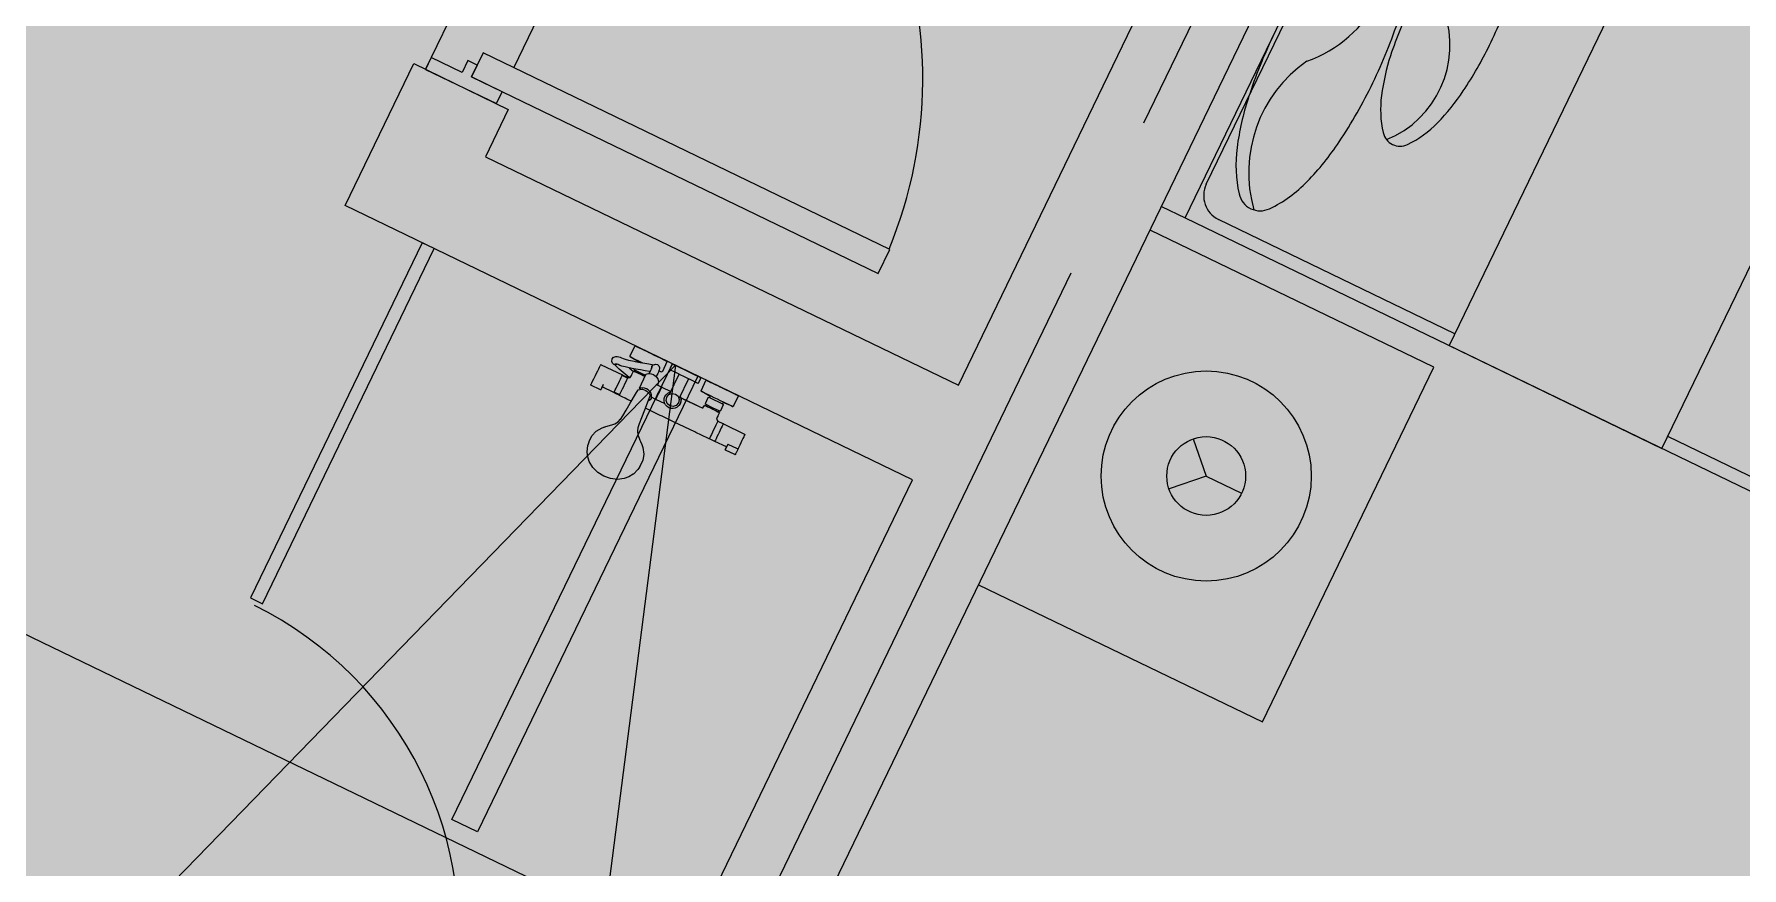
# Model space of a CAD drawing. Header units: metres. Extents: x -466 to 1322, y -1072 to 50.
# Drawn here: x 839.676 to 842.928, y -212.298 to -210.71 of the extents above; entities that cross this region are included whole.
import ezdxf

# ---------------------------------------------------------------- set-up
doc = ezdxf.new("R2010")
doc.units = ezdxf.units.M
for name, pattern in [('B1 P BAJA$0$HIDDEN', [9.525, 6.35, -3.175]), ('CENTER2', [28.575, 19.05, -3.175, 3.175, -3.175]), ('HIDDEN', [9.525, 6.35, -3.175])]:
    doc.linetypes.add(name, pattern=pattern)
for name, color, linetype, lineweight in [('A - CANCEL', 2, 'Continuous', 0), ('A - Hatch muros', 4, 'Continuous', 0), ('A - PROY', 250, 'B1 P BAJA$0$HIDDEN', 0), ('A-ACCESORIOS DE BAÑO', 6, 'Continuous', 0), ('A-DOOR', 2, 'Continuous', 9), ('A-EJES', 61, 'CENTER2', 0), ('A-Fixt', 122, 'Continuous', 5), ('A-MUEBLES', 5, 'Continuous', 0), ('A-MURO INT', 4, 'Continuous', 0)]:
    doc.layers.add(name, color=color, linetype=linetype, lineweight=lineweight)
doc.layers.add('A-PUERTA', color=2, linetype='Continuous')
doc.layers.add('Hatch Interior', color=7, linetype='Continuous', lineweight=0, true_color=0xaf6350)

# ---------------------------------------------------------------- blocks, each defined once
blk = doc.blocks.new('JVAS_Puerta - 0_90 X 2_10-V18-Planta Baja')
at = {"color": 0}
for p, q in [((-0.425, -0.0425), (-0.425, -0.9025)), ((-0.374, -0.0425), (-0.425, -0.0425)), ((-0.374, -0.9025), (-0.374, -0.0425)), ((-0.425, -0.9025), (-0.374, -0.9025))]:
    blk.add_line(p, q, dxfattribs=at)
at = {"layer": 'A - PROY', "color": 18, "linetype": 'Continuous', "ltscale": 100, "true_color": 0x000000}
blk.add_arc((-0.425, -0.0525), 0.85, 273.4398, 0, dxfattribs=at)
at = {"layer": 'A-DOOR', "color": 253, "linetype": 'Continuous', "ltscale": 100}
for p, q in [((-0.45, 0.0425), (0.45, 0.0425)), ((-0.374, -0.1075), (0.45, -0.1075))]:
    blk.add_line(p, q, dxfattribs=at)
at = {"layer": 'A-DOOR'}
for p, q in [((-0.425, 0.0425), (-0.45, 0.0425)), ((-0.45, 0.0425), (-0.45, -0.1075)), ((-0.425, -0.0225), (-0.425, 0.0425)), ((0.45, 0.0425), (0.425, 0.0425)), ((0.425, 0.0425), (0.425, -0.0225)), ((0.45, -0.1075), (0.45, 0.0425)), ((-0.4, -0.0225), (-0.425, -0.0225)), ((-0.4, -0.0425), (-0.4, -0.0225)), ((0.425, -0.0225), (0.4, -0.0225)), ((0.4, -0.0225), (0.4, -0.0425)), ((-0.425, -0.1075), (-0.425, -0.0425)), ((-0.425, -0.0425), (-0.4, -0.0425)), ((0.4, -0.0425), (0.425, -0.0425)), ((0.425, -0.0425), (0.425, -0.1075)), ((-0.45, -0.1075), (-0.425, -0.1075)), ((0.425, -0.1075), (0.45, -0.1075))]:
    blk.add_line(p, q, dxfattribs=at)
blk = doc.blocks.new('teleducha planta')
at = {"layer": 'A-ACCESORIOS DE BAÑO'}
for p, q in [((-567.1938, 9.7194), (-567.1942, 9.6992)), ((-567.1942, 9.6992), (-567.1942, 9.6987)), ((-567.1936, 9.6987), (-567.1942, 9.6987)), ((-567.1933, 9.72), (-567.1938, 9.72)), ((-567.1938, 9.72), (-567.1938, 9.7194)), ((-567.1924, 9.6987), (-567.1936, 9.6987)), ((-567.1921, 9.72), (-567.1933, 9.72)), ((-567.1931, 9.6986), (-567.1851, 9.6986)), ((-567.191, 9.6986), (-567.1924, 9.6987)), ((-567.1907, 9.72), (-567.1921, 9.72)), ((-567.1897, 9.6986), (-567.191, 9.6986)), ((-567.1894, 9.72), (-567.1907, 9.72)), ((-567.1817, 9.6986), (-567.1897, 9.6986)), ((-567.1815, 9.7199), (-567.1894, 9.72)), ((-567.1875, 9.6986), (-567.1878, 9.6741)), ((-567.1853, 9.6986), (-567.1851, 9.6986)), ((-567.1851, 9.6986), (-567.1837, 9.6986)), ((-567.182, 9.7189), (-567.1821, 9.6991)), ((-567.1819, 9.7197), (-567.182, 9.7197)), ((-567.182, 9.7197), (-567.182, 9.7194)), ((-567.182, 9.7194), (-567.182, 9.7189)), ((-567.178, 9.7197), (-567.1819, 9.7197)), ((-567.1735, 9.7197), (-567.178, 9.7197)), ((-567.1687, 9.7197), (-567.1735, 9.7197)), ((-567.164, 9.7197), (-567.1687, 9.7197)), ((-567.1596, 9.7197), (-567.164, 9.7197)), ((-567.1559, 9.7197), (-567.1596, 9.7197)), ((-567.153, 9.7197), (-567.1559, 9.7197)), ((-567.153, 9.7197), (-567.1512, 9.7197)), ((-567.1506, 9.7197), (-567.1512, 9.7197)), ((-567.1506, 9.7189), (-567.1506, 9.7197)), ((-567.1504, 9.6741), (-567.1506, 9.7189)), ((-567.1882, 9.6622), (-567.1882, 9.6619)), ((-567.1875, 9.6622), (-567.1882, 9.6622)), ((-567.1882, 9.6619), (-567.1882, 9.6562)), ((-567.1878, 9.6741), (-567.1878, 9.6738)), ((-567.1871, 9.6738), (-567.1878, 9.6738)), ((-567.1878, 9.6738), (-567.1868, 9.6736)), ((-567.1868, 9.6736), (-567.1877, 9.6733)), ((-567.1877, 9.6733), (-567.1877, 9.673)), ((-567.1877, 9.6621), (-567.1877, 9.673)), ((-567.1856, 9.6622), (-567.1875, 9.6622)), ((-567.1853, 9.6738), (-567.1871, 9.6738)), ((-567.1826, 9.6622), (-567.1856, 9.6622)), ((-567.1822, 9.6738), (-567.1853, 9.6738)), ((-567.1786, 9.6622), (-567.1826, 9.6622)), ((-567.1782, 9.6738), (-567.1822, 9.6738)), ((-567.174, 9.6622), (-567.1786, 9.6622)), ((-567.1736, 9.6738), (-567.1782, 9.6738)), ((-567.1691, 9.6622), (-567.174, 9.6622)), ((-567.1687, 9.6738), (-567.1736, 9.6738)), ((-567.1639, 9.6622), (-567.1691, 9.6622)), ((-567.1639, 9.6738), (-567.1687, 9.6738)), ((-567.1594, 9.6738), (-567.1639, 9.6738)), ((-567.159, 9.6622), (-567.1639, 9.6622)), ((-567.1557, 9.6738), (-567.1594, 9.6738)), ((-567.155, 9.6622), (-567.159, 9.6622)), ((-567.1527, 9.6738), (-567.1557, 9.6738)), ((-567.152, 9.6622), (-567.155, 9.6622)), ((-567.151, 9.6738), (-567.1527, 9.6738)), ((-567.1503, 9.6622), (-567.152, 9.6622)), ((-567.1514, 9.6736), (-567.1504, 9.6738)), ((-567.1505, 9.6733), (-567.1514, 9.6736)), ((-567.1504, 9.6738), (-567.151, 9.6738)), ((-567.1505, 9.673), (-567.1505, 9.6733)), ((-567.1505, 9.6622), (-567.1505, 9.673)), ((-567.1504, 9.6738), (-567.1504, 9.6741)), ((-567.15, 9.6622), (-567.1503, 9.6622)), ((-567.1499, 9.6619), (-567.15, 9.6622)), ((-567.1494, 9.6602), (-567.1499, 9.6619)), ((-567.1481, 9.6585), (-567.1494, 9.6602)), ((-567.1462, 9.658), (-567.1481, 9.6585)), ((-567.1443, 9.658), (-567.1462, 9.658)), ((-567.1424, 9.658), (-567.1443, 9.658)), ((-567.1418, 9.6579), (-567.1424, 9.658)), ((-567.1348, 9.6579), (-567.1418, 9.6579)), ((-567.1345, 9.6579), (-567.1348, 9.6579)), ((-567.1345, 9.6579), (-567.1345, 9.6568)), ((-567.1345, 9.6557), (-567.1345, 9.6575)), ((-567.1345, 9.6544), (-567.1345, 9.6568)), ((-567.1313, 9.6579), (-567.132, 9.656)), ((-567.132, 9.656), (-567.1312, 9.6579)), ((-567.1312, 9.658), (-567.1313, 9.6579)), ((-567.1311, 9.6581), (-567.1312, 9.658)), ((-567.1311, 9.6581), (-567.1312, 9.6579)), ((-567.1308, 9.6581), (-567.1311, 9.6581)), ((-567.1244, 9.6581), (-567.1308, 9.6581)), ((-567.118, 9.6581), (-567.1244, 9.6581)), ((-567.1177, 9.6581), (-567.118, 9.6581)), ((-567.1176, 9.658), (-567.1177, 9.6581)), ((-567.1176, 9.6579), (-567.1177, 9.6581)), ((-567.1175, 9.6579), (-567.1176, 9.658)), ((-567.1176, 9.6579), (-567.1169, 9.656)), ((-567.1169, 9.656), (-567.1175, 9.6579)), ((-567.1132, 9.6743), (-567.1146, 9.6559)), ((-567.1131, 9.6759), (-567.1132, 9.6743)), ((-567.1119, 9.6764), (-567.1131, 9.6759)), ((-567.1131, 9.6752), (-567.1131, 9.6759)), ((-567.1131, 9.6733), (-567.1131, 9.6752)), ((-567.1131, 9.6702), (-567.1131, 9.6733)), ((-567.1131, 9.6661), (-567.1131, 9.6702)), ((-567.1131, 9.661), (-567.1131, 9.6661)), ((-567.1131, 9.6552), (-567.1131, 9.661)), ((-567.1113, 9.6764), (-567.1119, 9.6764)), ((-567.091, 9.6764), (-567.1113, 9.6764)), ((-567.09, 9.6764), (-567.091, 9.6764)), ((-567.09, 9.6757), (-567.09, 9.6764)), ((-567.09, 9.6764), (-567.09, 9.6753)), ((-567.09, 9.6757), (-567.09, 9.6764)), ((-567.09, 9.6739), (-567.09, 9.6757)), ((-567.09, 9.6747), (-567.09, 9.6757)), ((-567.09, 9.6753), (-567.09, 9.6747)), ((-567.09, 9.6707), (-567.09, 9.6739)), ((-567.09, 9.6737), (-567.09, 9.6727)), ((-567.09, 9.6705), (-567.09, 9.6737)), ((-567.09, 9.6727), (-567.09, 9.6424)), ((-567.09, 9.6665), (-567.09, 9.6707)), ((-567.09, 9.6697), (-567.09, 9.6705)), ((-567.09, 9.6656), (-567.09, 9.6697)), ((-567.09, 9.6665), (-567.09, 9.6614)), ((-567.09, 9.6658), (-567.09, 9.6665)), ((-567.09, 9.6424), (-567.09, 9.6658)), ((-567.09, 9.6424), (-567.09, 9.6656)), ((-567.09, 9.6554), (-567.09, 9.6614)), ((-567.1882, 9.6315), (-567.1884, 9.5882)), ((-567.1882, 9.6562), (-567.1882, 9.6501)), ((-567.1882, 9.6501), (-567.1882, 9.6461)), ((-567.1882, 9.6461), (-567.1882, 9.642)), ((-567.1882, 9.642), (-567.1882, 9.638)), ((-567.1882, 9.638), (-567.1882, 9.6339)), ((-567.1882, 9.6339), (-567.1882, 9.6315)), ((-567.141, 9.6179), (-567.1408, 9.6241)), ((-567.1408, 9.6241), (-567.1399, 9.6258)), ((-567.1401, 9.6257), (-567.1348, 9.6265)), ((-567.1348, 9.6265), (-567.1345, 9.6265)), ((-567.132, 9.6555), (-567.1345, 9.6554)), ((-567.1345, 9.6554), (-567.1345, 9.6544)), ((-567.1345, 9.6512), (-567.1345, 9.6544)), ((-567.1345, 9.6544), (-567.1345, 9.6516)), ((-567.1345, 9.6516), (-567.1345, 9.6474)), ((-567.1345, 9.6512), (-567.1345, 9.6472)), ((-567.1345, 9.6508), (-567.1345, 9.6512)), ((-567.1345, 9.6474), (-567.1345, 9.6424)), ((-567.1345, 9.6472), (-567.1345, 9.6425)), ((-567.1345, 9.6425), (-567.1345, 9.6381)), ((-567.1345, 9.6424), (-567.1345, 9.6374)), ((-567.1345, 9.6381), (-567.1345, 9.6341)), ((-567.1345, 9.6374), (-567.1345, 9.6331)), ((-567.1345, 9.6298), (-567.1345, 9.6341)), ((-567.1345, 9.6331), (-567.1345, 9.6303)), ((-567.1345, 9.6303), (-567.1345, 9.6293)), ((-567.1345, 9.6298), (-567.1345, 9.6272)), ((-567.1345, 9.6293), (-567.132, 9.6292)), ((-567.1345, 9.6272), (-567.1345, 9.6265)), ((-567.1345, 9.6265), (-567.1345, 9.627)), ((-567.132, 9.656), (-567.132, 9.6546)), ((-567.132, 9.6546), (-567.132, 9.6436)), ((-567.132, 9.6436), (-567.132, 9.6408)), ((-567.132, 9.6408), (-567.132, 9.6298)), ((-567.132, 9.6298), (-567.132, 9.6284)), ((-567.132, 9.6284), (-567.1313, 9.6266)), ((-567.1313, 9.6266), (-567.1312, 9.6264)), ((-567.1312, 9.6264), (-567.1311, 9.6263)), ((-567.1311, 9.6263), (-567.1308, 9.6263)), ((-567.1308, 9.6263), (-567.1244, 9.6263)), ((-567.1244, 9.6263), (-567.118, 9.6263)), ((-567.118, 9.6263), (-567.1177, 9.6263)), ((-567.1177, 9.6263), (-567.1176, 9.6264)), ((-567.1176, 9.6264), (-567.1175, 9.6266)), ((-567.1175, 9.6266), (-567.1169, 9.6284)), ((-567.1169, 9.6546), (-567.1169, 9.656)), ((-567.1146, 9.6559), (-567.1169, 9.6559)), ((-567.1169, 9.6298), (-567.1169, 9.6546)), ((-567.1169, 9.6284), (-567.1169, 9.6298)), ((-567.1169, 9.6289), (-567.1146, 9.6289)), ((-567.1146, 9.6289), (-567.1131, 9.6104)), ((-567.1131, 9.6489), (-567.1131, 9.6552)), ((-567.1131, 9.6424), (-567.1131, 9.6489)), ((-567.1131, 9.6358), (-567.1131, 9.6424)), ((-567.1131, 9.6295), (-567.1131, 9.6358)), ((-567.1131, 9.6237), (-567.1131, 9.6295)), ((-567.09, 9.649), (-567.09, 9.6554)), ((-567.09, 9.6424), (-567.09, 9.649)), ((-567.09, 9.6357), (-567.09, 9.6424)), ((-567.09, 9.6192), (-567.09, 9.6424)), ((-567.09, 9.6424), (-567.09, 9.612)), ((-567.09, 9.619), (-567.09, 9.6424)), ((-567.09, 9.6357), (-567.09, 9.6293)), ((-567.09, 9.6234), (-567.09, 9.6293)), ((-567.1415, 9.5851), (-567.141, 9.6179)), ((-567.141, 9.5875), (-567.141, 9.6164)), ((-567.1131, 9.6187), (-567.1131, 9.6237)), ((-567.1131, 9.6145), (-567.1131, 9.6187)), ((-567.113, 9.6114), (-567.1131, 9.6145)), ((-567.1131, 9.6104), (-567.113, 9.6088)), ((-567.113, 9.6095), (-567.113, 9.6114)), ((-567.113, 9.6088), (-567.113, 9.6095)), ((-567.113, 9.6088), (-567.1119, 9.6084)), ((-567.1119, 9.6084), (-567.1113, 9.6084)), ((-567.1113, 9.6084), (-567.091, 9.6084)), ((-567.1023, 9.597), (-567.1023, 9.5962)), ((-567.1018, 9.597), (-567.1023, 9.597)), ((-567.1023, 9.5962), (-567.1023, 9.594)), ((-567.1023, 9.594), (-567.1023, 9.5905)), ((-567.0966, 9.5973), (-567.1018, 9.597)), ((-567.09, 9.5973), (-567.0966, 9.5973)), ((-567.091, 9.6084), (-567.09, 9.6084)), ((-567.09, 9.6234), (-567.09, 9.6183)), ((-567.09, 9.6185), (-567.09, 9.6192)), ((-567.09, 9.6143), (-567.09, 9.6185)), ((-567.09, 9.6141), (-567.09, 9.6183)), ((-567.09, 9.611), (-567.09, 9.6141)), ((-567.09, 9.6091), (-567.09, 9.611)), ((-567.09, 9.6084), (-567.09, 9.6091)), ((-567.09, 9.5966), (-567.09, 9.5973)), ((-567.09, 9.5944), (-567.09, 9.5966)), ((-567.09, 9.5908), (-567.09, 9.5944)), ((-567.3119, 9.5609), (-567.3196, 9.556)), ((-567.3114, 9.5613), (-567.3119, 9.5609)), ((-567.2998, 9.565), (-567.3114, 9.5613)), ((-567.2997, 9.5651), (-567.2998, 9.565)), ((-567.2966, 9.5658), (-567.2997, 9.5651)), ((-567.2927, 9.5661), (-567.2966, 9.5658)), ((-567.2924, 9.5662), (-567.2927, 9.5661)), ((-567.28, 9.5662), (-567.2924, 9.5662)), ((-567.2683, 9.5626), (-567.28, 9.5662)), ((-567.2578, 9.5555), (-567.2683, 9.5626)), ((-567.1884, 9.5882), (-567.1884, 9.584)), ((-567.1884, 9.584), (-567.1884, 9.5798)), ((-567.1884, 9.5798), (-567.1884, 9.5756)), ((-567.1884, 9.5756), (-567.1884, 9.5714)), ((-567.1884, 9.5714), (-567.1884, 9.5672)), ((-567.1884, 9.5672), (-567.1884, 9.563)), ((-567.1884, 9.563), (-567.1884, 9.5588)), ((-567.1677, 9.5713), (-567.1682, 9.5672)), ((-567.1682, 9.5672), (-567.1677, 9.5631)), ((-567.1661, 9.5751), (-567.1677, 9.5713)), ((-567.1677, 9.5631), (-567.1661, 9.5592)), ((-567.1636, 9.5785), (-567.1661, 9.5751)), ((-567.1661, 9.5592), (-567.1636, 9.5558)), ((-567.1626, 9.5734), (-567.1643, 9.5672)), ((-567.1626, 9.5734), (-567.1643, 9.5672)), ((-567.1643, 9.5672), (-567.1626, 9.5609)), ((-567.1643, 9.5672), (-567.1626, 9.5609)), ((-567.1602, 9.5811), (-567.1636, 9.5785)), ((-567.158, 9.578), (-567.1626, 9.5734)), ((-567.158, 9.578), (-567.1626, 9.5734)), ((-567.1626, 9.5609), (-567.158, 9.5564)), ((-567.1626, 9.5609), (-567.158, 9.5564)), ((-567.1563, 9.5826), (-567.1602, 9.5811)), ((-567.1518, 9.5797), (-567.158, 9.578)), ((-567.1518, 9.5797), (-567.158, 9.578)), ((-567.1578, 9.5824), (-567.157, 9.5823)), ((-567.1522, 9.5832), (-567.1563, 9.5826)), ((-567.1518, 9.5832), (-567.1522, 9.5832)), ((-567.1481, 9.5826), (-567.1522, 9.5832)), ((-567.1477, 9.5826), (-567.1518, 9.5832)), ((-567.1455, 9.578), (-567.1518, 9.5797)), ((-567.1455, 9.578), (-567.1518, 9.5797)), ((-567.1443, 9.5811), (-567.1481, 9.5826)), ((-567.1438, 9.5811), (-567.1477, 9.5826)), ((-567.141, 9.5734), (-567.1455, 9.578)), ((-567.141, 9.5734), (-567.1455, 9.578)), ((-567.1455, 9.5564), (-567.141, 9.5609)), ((-567.1455, 9.5564), (-567.141, 9.5609)), ((-567.1023, 9.577), (-567.1446, 9.577)), ((-567.1409, 9.5785), (-567.1443, 9.5811)), ((-567.1405, 9.5785), (-567.1438, 9.5811)), ((-567.141, 9.584), (-567.141, 9.5875)), ((-567.141, 9.5798), (-567.141, 9.584)), ((-567.141, 9.5789), (-567.141, 9.5798)), ((-567.1393, 9.5672), (-567.141, 9.5734)), ((-567.1393, 9.5672), (-567.141, 9.5734)), ((-567.141, 9.5609), (-567.1393, 9.5672)), ((-567.141, 9.5609), (-567.1393, 9.5672)), ((-567.1398, 9.577), (-567.1409, 9.5785)), ((-567.1399, 9.577), (-567.1408, 9.5782)), ((-567.1393, 9.577), (-567.1405, 9.5785)), ((-567.1023, 9.5905), (-567.1023, 9.5857)), ((-567.1023, 9.5857), (-567.1023, 9.5801)), ((-567.1023, 9.5801), (-567.1023, 9.5738)), ((-567.1023, 9.5738), (-567.1023, 9.5672)), ((-567.1023, 9.5672), (-567.1023, 9.5606)), ((-567.1023, 9.5606), (-567.1023, 9.5543)), ((-567.09, 9.586), (-567.09, 9.5908)), ((-567.09, 9.5803), (-567.09, 9.586)), ((-567.09, 9.5739), (-567.09, 9.5803)), ((-567.09, 9.5672), (-567.09, 9.5739)), ((-567.09, 9.5605), (-567.09, 9.5672)), ((-567.09, 9.5541), (-567.09, 9.5605)), ((-567.3337, 9.5383), (-567.3381, 9.5256)), ((-567.3264, 9.5495), (-567.3337, 9.5383)), ((-567.3196, 9.556), (-567.3264, 9.5495)), ((-567.2538, 9.5514), (-567.2579, 9.5555)), ((-567.2537, 9.5512), (-567.2578, 9.5555)), ((-567.2495, 9.5463), (-567.2538, 9.5514)), ((-567.248, 9.5446), (-567.2495, 9.5463)), ((-567.2464, 9.5429), (-567.248, 9.5446)), ((-567.2449, 9.5412), (-567.2464, 9.5429)), ((-567.2403, 9.5367), (-567.2449, 9.5412)), ((-567.2341, 9.5328), (-567.2403, 9.5367)), ((-567.2279, 9.5306), (-567.2341, 9.5328)), ((-567.2206, 9.5298), (-567.2283, 9.5307)), ((-567.208, 9.5288), (-567.2206, 9.5298)), ((-567.1925, 9.5275), (-567.208, 9.5288)), ((-567.1729, 9.5259), (-567.1925, 9.5275)), ((-567.1884, 9.5588), (-567.1884, 9.5546)), ((-567.1884, 9.5546), (-567.1884, 9.5504)), ((-567.1884, 9.5504), (-567.1884, 9.5462)), ((-567.1884, 9.5462), (-567.1883, 9.5272)), ((-567.1732, 9.5267), (-567.1741, 9.526)), ((-567.1704, 9.5284), (-567.1732, 9.5267)), ((-567.1671, 9.5289), (-567.1704, 9.5284)), ((-567.1671, 9.5289), (-567.1635, 9.5285)), ((-567.1665, 9.5289), (-567.1671, 9.5289)), ((-567.1642, 9.5289), (-567.1665, 9.5289)), ((-567.1646, 9.5573), (-567.1646, 9.538)), ((-567.1646, 9.538), (-567.1646, 9.5376)), ((-567.1642, 9.5376), (-567.1646, 9.5376)), ((-567.1646, 9.5368), (-567.1646, 9.5367)), ((-567.1642, 9.5368), (-567.1646, 9.5368)), ((-567.1646, 9.5367), (-567.1646, 9.5289)), ((-567.1643, 9.5376), (-567.1643, 9.5369)), ((-567.1643, 9.5376), (-567.1638, 9.5376)), ((-567.1643, 9.5369), (-567.1638, 9.5369)), ((-567.1642, 9.5376), (-567.1629, 9.5376)), ((-567.1629, 9.5368), (-567.1642, 9.5368)), ((-567.1626, 9.5376), (-567.1638, 9.5376)), ((-567.1626, 9.5369), (-567.1638, 9.5369)), ((-567.1636, 9.5558), (-567.1602, 9.5533)), ((-567.1635, 9.5285), (-567.1599, 9.5266)), ((-567.1608, 9.5376), (-567.1629, 9.5376)), ((-567.1608, 9.5368), (-567.1629, 9.5368)), ((-567.1626, 9.5376), (-567.1606, 9.5376)), ((-567.1606, 9.5369), (-567.1626, 9.5369)), ((-567.1608, 9.5376), (-567.1581, 9.5376)), ((-567.1581, 9.5368), (-567.1608, 9.5368)), ((-567.1579, 9.5376), (-567.1606, 9.5376)), ((-567.1606, 9.5369), (-567.1579, 9.5369)), ((-567.1602, 9.5533), (-567.1563, 9.5517)), ((-567.1599, 9.5266), (-567.1579, 9.5245)), ((-567.1581, 9.5376), (-567.155, 9.5376)), ((-567.155, 9.5368), (-567.1581, 9.5368)), ((-567.158, 9.5564), (-567.1518, 9.5547)), ((-567.158, 9.5564), (-567.1518, 9.5547)), ((-567.1549, 9.5376), (-567.1579, 9.5376)), ((-567.1549, 9.5369), (-567.1579, 9.5369)), ((-567.1563, 9.5517), (-567.1522, 9.5512)), ((-567.1516, 9.5376), (-567.155, 9.5376)), ((-567.1516, 9.5368), (-567.155, 9.5368)), ((-567.1549, 9.5376), (-567.1516, 9.5376)), ((-567.1549, 9.5369), (-567.1516, 9.5369)), ((-567.1522, 9.5512), (-567.1481, 9.5517)), ((-567.1518, 9.5547), (-567.1455, 9.5564)), ((-567.1518, 9.5547), (-567.1455, 9.5564)), ((-567.1516, 9.5376), (-567.1483, 9.5376)), ((-567.1484, 9.5376), (-567.1516, 9.5376)), ((-567.1484, 9.5369), (-567.1516, 9.5369)), ((-567.1483, 9.5368), (-567.1516, 9.5368)), ((-567.1454, 9.5376), (-567.1484, 9.5376)), ((-567.1484, 9.5369), (-567.1454, 9.5369)), ((-567.1483, 9.5376), (-567.1452, 9.5376)), ((-567.1452, 9.5368), (-567.1483, 9.5368)), ((-567.1481, 9.5517), (-567.1443, 9.5533)), ((-567.1454, 9.5376), (-567.1427, 9.5376)), ((-567.1427, 9.5369), (-567.1454, 9.5369)), ((-567.1424, 9.5376), (-567.1452, 9.5376)), ((-567.1424, 9.5368), (-567.1452, 9.5368)), ((-567.1446, 9.5573), (-567.1023, 9.5573)), ((-567.1443, 9.5533), (-567.1409, 9.5558)), ((-567.1407, 9.5376), (-567.1427, 9.5376)), ((-567.1427, 9.5369), (-567.1407, 9.5369)), ((-567.1424, 9.5376), (-567.1404, 9.5376)), ((-567.1404, 9.5368), (-567.1424, 9.5368)), ((-567.1409, 9.5558), (-567.1398, 9.5573)), ((-567.1408, 9.5562), (-567.1399, 9.5573)), ((-567.1407, 9.5376), (-567.1395, 9.5376)), ((-567.1407, 9.5369), (-567.1395, 9.5369)), ((-567.1391, 9.5376), (-567.1404, 9.5376)), ((-567.1391, 9.5368), (-567.1404, 9.5368)), ((-567.139, 9.5376), (-567.1395, 9.5376)), ((-567.139, 9.5369), (-567.1395, 9.5369)), ((-567.1391, 9.5376), (-567.1387, 9.5376)), ((-567.1387, 9.5368), (-567.1391, 9.5368)), ((-567.139, 9.5369), (-567.139, 9.5376)), ((-567.1387, 9.538), (-567.1387, 9.5573)), ((-567.1387, 9.5376), (-567.1387, 9.538)), ((-567.1387, 9.5367), (-567.1387, 9.5368)), ((-567.1387, 9.5252), (-567.1387, 9.5367)), ((-567.1375, 9.5288), (-567.1387, 9.5288)), ((-567.1369, 9.5288), (-567.1375, 9.5288)), ((-567.1332, 9.5282), (-567.1369, 9.5288)), ((-567.1302, 9.5265), (-567.1332, 9.5282)), ((-567.128, 9.5244), (-567.1302, 9.5265)), ((-567.1023, 9.5543), (-567.1023, 9.5486)), ((-567.1023, 9.5486), (-567.1023, 9.5439)), ((-567.1023, 9.5439), (-567.1023, 9.5404)), ((-567.1023, 9.5404), (-567.1023, 9.5382)), ((-567.1023, 9.5382), (-567.1023, 9.5374)), ((-567.1023, 9.5374), (-567.1018, 9.5374)), ((-567.1018, 9.5374), (-567.0966, 9.5371)), ((-567.0966, 9.5371), (-567.09, 9.537)), ((-567.09, 9.5484), (-567.09, 9.5541)), ((-567.09, 9.5436), (-567.09, 9.5484)), ((-567.09, 9.54), (-567.09, 9.5436)), ((-567.09, 9.5378), (-567.09, 9.54)), ((-567.09, 9.537), (-567.09, 9.5378)), ((-567.3381, 9.5256), (-567.3396, 9.5124)), ((-567.3396, 9.5124), (-567.3381, 9.4992)), ((-567.3381, 9.4992), (-567.3337, 9.4864)), ((-567.2341, 9.492), (-567.2279, 9.4941)), ((-567.2283, 9.494), (-567.2206, 9.4949)), ((-567.2206, 9.4949), (-567.208, 9.496)), ((-567.208, 9.496), (-567.1925, 9.4972)), ((-567.1925, 9.4972), (-567.1729, 9.4988)), ((-567.1882, 9.4976), (-567.1882, 9.4964)), ((-567.1882, 9.4964), (-567.1882, 9.4923)), ((-567.1639, 9.5252), (-567.1729, 9.5259)), ((-567.1729, 9.4988), (-567.1632, 9.4996)), ((-567.1638, 9.5252), (-567.1639, 9.5252)), ((-567.1639, 9.4996), (-567.1638, 9.4996)), ((-567.1628, 9.5248), (-567.1632, 9.5251)), ((-567.1632, 9.4996), (-567.1628, 9.4999)), ((-567.1607, 9.5224), (-567.1628, 9.5248)), ((-567.1628, 9.4999), (-567.1607, 9.5024)), ((-567.1592, 9.5194), (-567.1607, 9.5224)), ((-567.1607, 9.5024), (-567.1592, 9.5053)), ((-567.1597, 9.5044), (-567.1597, 9.5012)), ((-567.1597, 9.5012), (-567.1597, 9.5005)), ((-567.1594, 9.5008), (-567.1597, 9.5005)), ((-567.1597, 9.5005), (-567.1592, 9.5005)), ((-567.158, 9.5022), (-567.1594, 9.5008)), ((-567.1582, 9.516), (-567.1592, 9.5194)), ((-567.1592, 9.5053), (-567.1582, 9.5088)), ((-567.1592, 9.5005), (-567.1303, 9.5004)), ((-567.1584, 9.5071), (-567.1586, 9.5064)), ((-567.1579, 9.5124), (-567.1582, 9.516)), ((-567.1582, 9.5088), (-567.1579, 9.5124)), ((-567.1561, 9.5053), (-567.158, 9.5022)), ((-567.1579, 9.5245), (-567.1561, 9.5212)), ((-567.1576, 9.5094), (-567.1576, 9.5093)), ((-567.1561, 9.5212), (-567.1548, 9.5173)), ((-567.1548, 9.5093), (-567.1561, 9.5053)), ((-567.1548, 9.5173), (-567.1544, 9.5133)), ((-567.1544, 9.5133), (-567.1548, 9.5093)), ((-567.1345, 9.5003), (-567.1345, 9.5004)), ((-567.1345, 9.5004), (-567.1345, 9.4969)), ((-567.1345, 9.5003), (-567.1345, 9.4963)), ((-567.1345, 9.4969), (-567.1345, 9.4919)), ((-567.1345, 9.4963), (-567.1345, 9.4919)), ((-567.132, 9.5004), (-567.132, 9.4932)), ((-567.1303, 9.5004), (-567.1298, 9.5004)), ((-567.1298, 9.5004), (-567.1295, 9.5006)), ((-567.1295, 9.5006), (-567.1281, 9.502)), ((-567.1281, 9.502), (-567.1261, 9.5052)), ((-567.1261, 9.521), (-567.128, 9.5244)), ((-567.1245, 9.496), (-567.127, 9.4873)), ((-567.1249, 9.5172), (-567.1261, 9.521)), ((-567.1261, 9.5052), (-567.1249, 9.5091)), ((-567.1261, 9.5053), (-567.122, 9.5053)), ((-567.1221, 9.5198), (-567.1257, 9.5198)), ((-567.1244, 9.5132), (-567.1249, 9.5172)), ((-567.1249, 9.5091), (-567.1244, 9.5132)), ((-567.1223, 9.5038), (-567.1245, 9.496)), ((-567.1218, 9.5053), (-567.1223, 9.5038)), ((-567.1186, 9.5197), (-567.1221, 9.5198)), ((-567.122, 9.5053), (-567.1186, 9.5052)), ((-567.1159, 9.5197), (-567.1186, 9.5197)), ((-567.1186, 9.5052), (-567.1158, 9.5052)), ((-567.1139, 9.5196), (-567.1159, 9.5197)), ((-567.1159, 9.5051), (-567.1157, 9.505)), ((-567.1158, 9.5052), (-567.1138, 9.5051)), ((-567.1157, 9.505), (-567.1121, 9.504)), ((-567.1128, 9.5195), (-567.1139, 9.5196)), ((-567.1138, 9.5051), (-567.1127, 9.505)), ((-567.1132, 9.5239), (-567.1135, 9.5196)), ((-567.1131, 9.5255), (-567.1132, 9.5239)), ((-567.1119, 9.5259), (-567.1131, 9.5255)), ((-567.1131, 9.5248), (-567.1131, 9.5255)), ((-567.1131, 9.5229), (-567.1131, 9.5248)), ((-567.1131, 9.5198), (-567.1131, 9.5229)), ((-567.1117, 9.5194), (-567.1128, 9.5195)), ((-567.1127, 9.505), (-567.1117, 9.5049)), ((-567.1121, 9.504), (-567.1117, 9.504)), ((-567.1113, 9.5259), (-567.1119, 9.5259)), ((-567.1119, 9.4889), (-567.1097, 9.4966)), ((-567.1081, 9.5184), (-567.1117, 9.5194)), ((-567.1117, 9.504), (-567.1113, 9.504)), ((-567.091, 9.5259), (-567.1113, 9.5259)), ((-567.1113, 9.504), (-567.1077, 9.505)), ((-567.1097, 9.4966), (-567.1079, 9.5028)), ((-567.1075, 9.5182), (-567.1081, 9.5184)), ((-567.1079, 9.5028), (-567.1066, 9.5068)), ((-567.1077, 9.505), (-567.1074, 9.5051)), ((-567.1072, 9.518), (-567.1075, 9.5182)), ((-567.1074, 9.5051), (-567.1072, 9.5053)), ((-567.1046, 9.5154), (-567.1072, 9.518)), ((-567.1072, 9.5053), (-567.1045, 9.508)), ((-567.1036, 9.5118), (-567.1046, 9.5154)), ((-567.1045, 9.508), (-567.1036, 9.5116)), ((-567.1036, 9.5116), (-567.1036, 9.5118)), ((-567.09, 9.5259), (-567.091, 9.5259)), ((-567.09, 9.5253), (-567.09, 9.5259)), ((-567.09, 9.5259), (-567.09, 9.5249)), ((-567.09, 9.5253), (-567.09, 9.5259)), ((-567.09, 9.5235), (-567.09, 9.5253)), ((-567.09, 9.5243), (-567.09, 9.5253)), ((-567.09, 9.5249), (-567.09, 9.5243)), ((-567.09, 9.5203), (-567.09, 9.5235)), ((-567.09, 9.5233), (-567.09, 9.5223)), ((-567.09, 9.5201), (-567.09, 9.5233)), ((-567.09, 9.5223), (-567.09, 9.492)), ((-567.09, 9.5161), (-567.09, 9.5203)), ((-567.09, 9.5193), (-567.09, 9.5201)), ((-567.09, 9.5152), (-567.09, 9.5193)), ((-567.09, 9.5161), (-567.09, 9.5109)), ((-567.09, 9.5153), (-567.09, 9.5161)), ((-567.09, 9.492), (-567.09, 9.5153)), ((-567.09, 9.492), (-567.09, 9.5152)), ((-567.09, 9.505), (-567.09, 9.5109)), ((-567.09, 9.4986), (-567.09, 9.505)), ((-567.09, 9.492), (-567.09, 9.4986)), ((-567.3337, 9.4864), (-567.3264, 9.4752)), ((-567.3264, 9.4752), (-567.3196, 9.4687)), ((-567.3196, 9.4687), (-567.3119, 9.4638)), ((-567.3119, 9.4638), (-567.3114, 9.4634)), ((-567.3114, 9.4634), (-567.2998, 9.4597)), ((-567.28, 9.4585), (-567.2683, 9.4621)), ((-567.2683, 9.4621), (-567.2578, 9.4692)), ((-567.2579, 9.4692), (-567.2538, 9.4733)), ((-567.2578, 9.4692), (-567.2537, 9.4735)), ((-567.2538, 9.4733), (-567.2495, 9.4784)), ((-567.2495, 9.4784), (-567.248, 9.4801)), ((-567.248, 9.4801), (-567.2464, 9.4819)), ((-567.2464, 9.4819), (-567.2449, 9.4836)), ((-567.2449, 9.4836), (-567.2403, 9.488)), ((-567.2403, 9.488), (-567.2341, 9.492)), ((-567.1882, 9.4923), (-567.1882, 9.4883)), ((-567.1882, 9.4883), (-567.1882, 9.4843)), ((-567.1882, 9.4843), (-567.1882, 9.4782)), ((-567.1882, 9.4782), (-567.1882, 9.4725)), ((-567.1882, 9.4725), (-567.1882, 9.4722)), ((-567.1882, 9.4722), (-567.1875, 9.4722)), ((-567.1877, 9.4614), (-567.1877, 9.4723)), ((-567.1877, 9.4614), (-567.1877, 9.4611)), ((-567.1875, 9.4722), (-567.1856, 9.4722)), ((-567.1868, 9.4722), (-567.1868, 9.4608)), ((-567.1856, 9.4722), (-567.1826, 9.4722)), ((-567.1826, 9.4722), (-567.1786, 9.4722)), ((-567.1786, 9.4722), (-567.174, 9.4722)), ((-567.174, 9.4722), (-567.1691, 9.4722)), ((-567.1691, 9.4722), (-567.1639, 9.4722)), ((-567.1639, 9.4722), (-567.159, 9.4722)), ((-567.159, 9.4722), (-567.155, 9.4722)), ((-567.155, 9.4722), (-567.152, 9.4722)), ((-567.152, 9.4722), (-567.1503, 9.4722)), ((-567.1514, 9.4608), (-567.1514, 9.4722)), ((-567.1505, 9.4614), (-567.1505, 9.4722)), ((-567.1505, 9.4611), (-567.1505, 9.4614)), ((-567.1503, 9.4722), (-567.15, 9.4722)), ((-567.15, 9.4722), (-567.1499, 9.4725)), ((-567.1499, 9.4725), (-567.1494, 9.4742)), ((-567.1494, 9.4742), (-567.1481, 9.4759)), ((-567.1494, 9.4742), (-567.1467, 9.4644)), ((-567.1481, 9.4759), (-567.1462, 9.4764)), ((-567.1467, 9.4644), (-567.1429, 9.4502)), ((-567.1462, 9.4764), (-567.1443, 9.4764)), ((-567.1443, 9.4764), (-567.1424, 9.4764)), ((-567.1424, 9.4764), (-567.1418, 9.4764)), ((-567.1418, 9.4764), (-567.1348, 9.4765)), ((-567.1327, 9.4661), (-567.1355, 9.4765)), ((-567.1348, 9.4765), (-567.1345, 9.4765)), ((-567.1345, 9.4919), (-567.1345, 9.4872)), ((-567.1345, 9.4919), (-567.1345, 9.4869)), ((-567.1345, 9.4872), (-567.1345, 9.4832)), ((-567.1345, 9.4869), (-567.1345, 9.4827)), ((-567.1345, 9.4832), (-567.1345, 9.4835)), ((-567.1345, 9.48), (-567.1345, 9.4832)), ((-567.1345, 9.4827), (-567.1345, 9.4799)), ((-567.1345, 9.4776), (-567.1345, 9.48)), ((-567.1345, 9.4799), (-567.1345, 9.4789)), ((-567.1345, 9.4789), (-567.132, 9.4788)), ((-567.1345, 9.4769), (-567.1345, 9.4787)), ((-567.1345, 9.4776), (-567.1345, 9.4765)), ((-567.1326, 9.4661), (-567.1345, 9.4584)), ((-567.1326, 9.466), (-567.1327, 9.4661)), ((-567.1304, 9.4748), (-567.1326, 9.4661)), ((-567.132, 9.4932), (-567.132, 9.4904)), ((-567.132, 9.4904), (-567.132, 9.4794)), ((-567.132, 9.4794), (-567.132, 9.478)), ((-567.132, 9.478), (-567.1313, 9.4761)), ((-567.1313, 9.4761), (-567.1312, 9.4759)), ((-567.1312, 9.4759), (-567.1311, 9.4759)), ((-567.1311, 9.4759), (-567.1308, 9.4759)), ((-567.1308, 9.4759), (-567.1301, 9.4759)), ((-567.1294, 9.4783), (-567.1304, 9.4748)), ((-567.127, 9.4873), (-567.1294, 9.4783)), ((-567.12, 9.4583), (-567.1181, 9.4661)), ((-567.1181, 9.4661), (-567.1159, 9.4747)), ((-567.1168, 9.4712), (-567.1144, 9.4802)), ((-567.1149, 9.4784), (-567.1146, 9.4784)), ((-567.1146, 9.4784), (-567.1146, 9.4789)), ((-567.1146, 9.4784), (-567.1131, 9.46)), ((-567.1144, 9.4802), (-567.1119, 9.4889)), ((-567.1131, 9.4791), (-567.1131, 9.4847)), ((-567.1131, 9.4733), (-567.1131, 9.4791)), ((-567.1131, 9.4682), (-567.1131, 9.4733)), ((-567.1131, 9.4641), (-567.1131, 9.4682)), ((-567.113, 9.4609), (-567.1131, 9.4641)), ((-567.09, 9.4853), (-567.09, 9.492)), ((-567.09, 9.4688), (-567.09, 9.492)), ((-567.09, 9.492), (-567.09, 9.4616)), ((-567.09, 9.4686), (-567.09, 9.492)), ((-567.09, 9.4853), (-567.09, 9.4789)), ((-567.09, 9.4789), (-567.09, 9.4793)), ((-567.09, 9.473), (-567.09, 9.4789)), ((-567.09, 9.473), (-567.09, 9.4679)), ((-567.09, 9.4681), (-567.09, 9.4688)), ((-567.09, 9.4679), (-567.09, 9.4686)), ((-567.09, 9.4638), (-567.09, 9.4681)), ((-567.09, 9.4636), (-567.09, 9.4679)), ((-567.09, 9.4647), (-567.09, 9.4638)), ((-567.09, 9.4616), (-567.09, 9.4647)), ((-567.09, 9.4606), (-567.09, 9.4636)), ((-567.2998, 9.4597), (-567.2997, 9.4597)), ((-567.2997, 9.4597), (-567.2966, 9.459)), ((-567.2966, 9.459), (-567.2927, 9.4586)), ((-567.2927, 9.4586), (-567.2924, 9.4586)), ((-567.2924, 9.4586), (-567.28, 9.4585)), ((-567.1942, 9.4357), (-567.1942, 9.4352)), ((-567.1942, 9.4357), (-567.1936, 9.4357)), ((-567.1942, 9.4352), (-567.1938, 9.4149)), ((-567.1936, 9.4357), (-567.1924, 9.4357)), ((-567.1854, 9.4358), (-567.1931, 9.4357)), ((-567.1924, 9.4357), (-567.191, 9.4357)), ((-567.191, 9.4357), (-567.1897, 9.4357)), ((-567.1897, 9.4357), (-567.1821, 9.4358)), ((-567.1868, 9.4608), (-567.1878, 9.4605)), ((-567.1878, 9.4605), (-567.1878, 9.4603)), ((-567.1878, 9.4605), (-567.1871, 9.4605)), ((-567.1878, 9.4603), (-567.1875, 9.4358)), ((-567.1877, 9.4611), (-567.1868, 9.4608)), ((-567.1871, 9.4605), (-567.1853, 9.4605)), ((-567.1853, 9.4605), (-567.1822, 9.4605)), ((-567.1822, 9.4605), (-567.1782, 9.4606)), ((-567.1782, 9.4606), (-567.1736, 9.4606)), ((-567.1736, 9.4606), (-567.1687, 9.4606)), ((-567.1687, 9.4606), (-567.1639, 9.4606)), ((-567.1639, 9.4606), (-567.1594, 9.4606)), ((-567.1594, 9.4606), (-567.1557, 9.4606)), ((-567.1557, 9.4606), (-567.1527, 9.4606)), ((-567.1527, 9.4606), (-567.151, 9.4606)), ((-567.1514, 9.4608), (-567.1505, 9.4611)), ((-567.1504, 9.4606), (-567.1514, 9.4608)), ((-567.151, 9.4606), (-567.1504, 9.4606)), ((-567.1506, 9.4155), (-567.1504, 9.4603)), ((-567.1504, 9.4603), (-567.1504, 9.4606)), ((-567.1429, 9.4502), (-567.1403, 9.4407)), ((-567.1403, 9.4407), (-567.1393, 9.4371)), ((-567.1389, 9.4407), (-567.1398, 9.4371)), ((-567.1398, 9.4371), (-567.1388, 9.4335)), ((-567.1362, 9.4434), (-567.1389, 9.4407)), ((-567.1388, 9.4335), (-567.1362, 9.4309)), ((-567.1365, 9.4417), (-567.1371, 9.4409)), ((-567.1366, 9.4415), (-567.137, 9.4395)), ((-567.1363, 9.4443), (-567.1366, 9.4415)), ((-567.1362, 9.4481), (-567.1363, 9.4443)), ((-567.1357, 9.4522), (-567.1362, 9.4481)), ((-567.1362, 9.4309), (-567.1361, 9.4308)), ((-567.1361, 9.4308), (-567.1358, 9.4306)), ((-567.1358, 9.4306), (-567.1322, 9.4297)), ((-567.1345, 9.4584), (-567.1357, 9.4522)), ((-567.1322, 9.4297), (-567.1317, 9.4296)), ((-567.1317, 9.4296), (-567.1312, 9.4297)), ((-567.1312, 9.4297), (-567.1276, 9.4307)), ((-567.1276, 9.4307), (-567.1271, 9.4311)), ((-567.1271, 9.4311), (-567.1245, 9.4337)), ((-567.1245, 9.4337), (-567.1239, 9.4346)), ((-567.1239, 9.4346), (-567.1234, 9.4359)), ((-567.1234, 9.4359), (-567.1225, 9.4396)), ((-567.1225, 9.4396), (-567.1221, 9.4416)), ((-567.1221, 9.4416), (-567.1218, 9.4445)), ((-567.1218, 9.4445), (-567.1217, 9.4482)), ((-567.1217, 9.4482), (-567.1212, 9.4522)), ((-567.1212, 9.4522), (-567.12, 9.4583)), ((-567.1131, 9.46), (-567.113, 9.4584)), ((-567.113, 9.459), (-567.113, 9.4609)), ((-567.113, 9.4584), (-567.113, 9.459)), ((-567.113, 9.4584), (-567.1119, 9.458)), ((-567.1119, 9.458), (-567.1113, 9.458)), ((-567.1113, 9.458), (-567.091, 9.458)), ((-567.091, 9.458), (-567.09, 9.458)), ((-567.09, 9.4586), (-567.09, 9.4606)), ((-567.09, 9.458), (-567.09, 9.4586)), ((-567.1938, 9.4149), (-567.1938, 9.4144)), ((-567.1938, 9.4144), (-567.1933, 9.4144)), ((-567.1933, 9.4144), (-567.1921, 9.4144)), ((-567.1921, 9.4144), (-567.1907, 9.4144)), ((-567.1907, 9.4144), (-567.1894, 9.4144)), ((-567.1894, 9.4144), (-567.1815, 9.4145)), ((-567.182, 9.4147), (-567.1819, 9.4147)), ((-567.1819, 9.4147), (-567.178, 9.4147)), ((-567.178, 9.4147), (-567.1735, 9.4147)), ((-567.1735, 9.4147), (-567.1687, 9.4147)), ((-567.1687, 9.4147), (-567.164, 9.4147)), ((-567.164, 9.4147), (-567.1596, 9.4147)), ((-567.1596, 9.4147), (-567.1559, 9.4147)), ((-567.1559, 9.4147), (-567.153, 9.4147)), ((-567.1512, 9.4147), (-567.153, 9.4147)), ((-567.1512, 9.4147), (-567.1506, 9.4147)), ((-567.1506, 9.4147), (-567.1506, 9.4155))]:
    blk.add_line(p, q, dxfattribs=at)
blk = doc.blocks.new('COLADERA LINEAL')
at = {"layer": 'A - PROY', "linetype": 'HIDDEN'}
blk.add_lwpolyline([(-565.7399, 10.1537), (-565.7399, 9.1897), (-565.7939, 9.1897), (-565.7939, 10.1537), (-565.7399, 10.1537)], dxfattribs=at)

msp = doc.modelspace()

# ---------------------------------------------------------------- hatches: boundary and pattern name
at = {"layer": 'A - Hatch muros'}
h = msp.add_hatch(color=256, dxfattribs=at)
h.dxf.hatch_style = 1
h.paths.add_polyline_path([(840.7909, -209.9563), (841.0085, -209.5062), (839.5682, -208.8094), (839.6552, -208.6293), (842.1759, -209.8484), (843.3076, -207.5076), (840.7867, -206.2889), (840.8738, -206.1088), (843.5747, -207.4146), (841.1808, -212.3663), (841.6309, -212.5839), (841.5439, -212.764), (841.0962, -212.5413), (840.7915, -213.1715), (839.3486, -212.4802), (839.4356, -212.3001), (840.696, -212.9095), (841.3489, -211.559), (840.2686, -211.0367), (840.3991, -210.7666), (840.5792, -210.8537), (840.5357, -210.9437), (841.436, -211.3789), (842.0889, -210.0285), (841.1886, -209.5932), (840.9709, -210.0434)])
h.paths.add_polyline_path([(844.872, -214.1509), (845.3222, -214.3685), (847.1938, -210.4972), (847.3739, -210.5842), (845.4152, -214.6356), (844.785, -214.3309)])
h.paths.add_polyline_path([(852.6454, -210.1338), (852.9155, -210.2644), (852.8285, -210.4444), (852.5584, -210.3139)])
h.paths.add_polyline_path([(828.0363, -206.0115), (827.5862, -205.7939), (827.4991, -205.974), (827.9493, -206.1916), (826.9917, -208.1723), (827.1718, -208.2593), (828.1293, -206.2787), (828.5795, -206.4963), (828.6665, -206.3162), (828.2164, -206.0986), (830.5232, -201.327), (830.8834, -201.5011), (830.9704, -201.321), (830.4302, -201.0599)], flags=17)
h.paths.add_polyline_path([(832.4508, -208.3679), (831.4932, -210.3486), (831.3132, -210.2615), (832.2707, -208.2808), (831.8206, -208.0632), (831.9076, -207.8831), (832.3578, -208.1008), (833.7941, -205.1298), (830.9131, -203.7369), (831.2614, -203.0167), (831.4414, -203.1038), (831.1803, -203.6439), (833.8812, -204.9497), (834.6646, -203.3292), (831.9637, -202.0234), (831.7896, -202.3835), (831.6096, -202.2965), (831.8707, -201.7563), (837.8127, -204.629), (837.5516, -205.1692), (837.3715, -205.0821), (837.5456, -204.722), (834.8447, -203.4162), (834.0612, -205.0368), (836.7622, -206.3425), (837.0233, -205.8023), (837.2034, -205.8894), (836.8552, -206.6096), (833.9738, -205.2177), (832.5378, -208.1878), (832.988, -208.4055), (832.9009, -208.5855)])
h.paths.add_polyline_path([(836.2291, -209.9724), (836.142, -210.1524), (836.5922, -210.3701), (835.6346, -212.3507), (835.8147, -212.4378), (836.4676, -211.0873), (837.1878, -211.4355), (837.2749, -211.2555), (836.5546, -210.9073), (837.9475, -208.0263), (838.6677, -208.3745), (838.7547, -208.1944), (838.0345, -207.8462), (839.1662, -205.5054), (839.8864, -205.8536), (839.9735, -205.6736), (839.2532, -205.3254), (839.3403, -205.1453), (839.1602, -205.0583), (839.0732, -205.2383), (838.713, -205.0642), (838.626, -205.2443), (838.9861, -205.4184), (836.6792, -210.19)])
h.paths.add_polyline_path([(824.7969, -196.6703), (824.5939, -196.5721), (824.5734, -196.5874), (824.4131, -196.7069), (839.639, -204.0679), (839.5955, -204.158), (839.7755, -204.245), (839.8191, -204.155), (848.2819, -208.2464), (848.0643, -208.6966), (848.2444, -208.7836), (848.549, -208.1534)])
h.paths.add_polyline_path([(821.165, -199.3754), (820.9989, -199.4982), (821.3888, -200.0207), (821.5559, -199.8979)])
at = {"layer": 'Hatch Interior', "transparency": 33554687}
h = msp.add_hatch(color=256, dxfattribs=at)
h.dxf.hatch_style = 1
h.paths.add_polyline_path([(812.5967, -195.9108), (820.8172, -189.7835), (825.5384, -196.1176), (824.7969, -196.6703), (848.369, -208.0663), (845.3112, -214.389), (840.9909, -212.2996), (840.6862, -212.9298), (836.4548, -210.8841), (836.7594, -210.2539), (820.7387, -202.4835), (819.7911, -201.2126), (821.3946, -200.0169), (819.3328, -197.2508), (815.6446, -199.9998)])

# ---------------------------------------------------------------- linework, layer by layer
at = {"layer": 'A - CANCEL'}
msp.add_lwpolyline([(840.4378, -211.1185), (840.4153, -211.1076), (840.0884, -211.7838), (840.1109, -211.7947)], close=True, dxfattribs=at)
at = {"layer": 'A - PROY', "linetype": 'HIDDEN'}
for q in [(839.7957, -212.4742), (840.696, -212.9095)]:
    msp.add_line((840.8976, -211.3408), q, dxfattribs=at)
at = {"layer": 'A - PROY', "linetype": 'Continuous', "ltscale": 100}
msp.add_arc((839.7859, -212.4253), 0.6997, 349.1342, 63.6771, dxfattribs=at)
at = {"layer": 'A-EJES', "ltscale": 0.1}
msp.add_line((844.1379, -206.0204), (838.2473, -218.2048), dxfattribs=at)
at = {"layer": 'A-MUEBLES'}
for p, q in [((841.8678, -211.0601), (842.7601, -209.2145)), ((841.9081, -210.9963), (842.7351, -209.2857)), ((843.252, -209.4801), (842.3706, -211.3032)), ((842.7757, -211.4991), (843.668, -209.6534)), ((841.8228, -211.0383), (841.8678, -211.0601)), ((841.8678, -211.0601), (843.6684, -211.9306)), ((842.3815, -211.2807), (841.9313, -211.0631)), ((842.3412, -211.3445), (841.801, -211.0834)), ((842.3706, -211.3032), (842.7757, -211.4991)), ((842.0148, -212.0197), (842.3412, -211.3445)), ((841.8832, -211.4807), (841.9079, -211.5516)), ((843.6118, -211.8755), (842.7866, -211.4766)), ((841.9079, -211.5516), (841.8371, -211.5762)), ((841.9079, -211.5516), (841.9754, -211.5842)), ((841.4746, -211.7586), (842.0148, -212.0197))]:
    msp.add_line(p, q, dxfattribs=at)
for radius in [0.2, 0.075]:
    msp.add_circle((841.9079, -211.5516), radius, dxfattribs=at)
at = {"layer": 'A-MUEBLES', "color": 250}
for centre, radius, start, end in [((842.0195, -210.5334), 0.2422, 289.2425, 16.2954), ((842.992, -210.9901), 0.771, 153.8255, 161.9766), ((841.755, -210.3921), 0.771, 333.8924, 341.9766), ((841.3582, -210.3824), 0.9637, 334.128, 341.9766), ((842.1783, -210.7317), 0.1938, 292.1012, 19.1542), ((842.9045, -211.1299), 0.9637, 154.1983, 161.9766), ((841.755, -210.3921), 0.771, 326.4201, 333.8924), ((842.2467, -210.9738), 0.258, 124.8451, 196.0456), ((842.6637, -210.8833), 0.4258, 161.9766, 172.4494), ((841.3582, -210.3824), 0.9637, 326.4201, 334.128), ((842.4942, -210.9964), 0.5322, 161.9766, 172.4494), ((842.4406, -210.8537), 0.2007, 172.4494, 192.7229), ((842.0425, -210.583), 0.4258, 315.9473, 326.4201), ((842.2043, -210.7395), 0.2007, 295.6737, 315.9473), ((842.277, -210.8907), 0.033, 192.7229, 244.1983), ((842.2153, -210.9594), 0.2509, 172.4494, 192.7229), ((841.7177, -210.621), 0.5322, 315.9473, 326.4201), ((842.277, -210.8907), 0.033, 244.1983, 295.6737), ((841.9199, -210.8166), 0.2509, 295.6737, 315.9473), ((842.0107, -211.0056), 0.0412, 192.7229, 244.1983), ((842.0107, -211.0056), 0.0412, 244.1983, 295.6737)]:
    msp.add_arc(centre, radius, start, end, dxfattribs=at)
at = {"layer": 'A-MUEBLES'}
msp.add_arc((841.9531, -211.018), 0.05, 154.1983, 244.1983, dxfattribs=at)
at = {"layer": 'A-MURO INT'}
msp.add_lwpolyline([(848.7792, -218.7052), (852.8871, -210.2506), (848.369, -208.0663), (845.2351, -214.5485), (841.0941, -212.5458), (841.0937, -212.5463), (823.8078, -204.1894), (822.8507, -206.1692)], close=True, dxfattribs=at)
msp.add_lwpolyline([(843.5747, -207.4146), (841.1808, -212.3663), (841.6309, -212.5839), (841.5439, -212.764), (841.0937, -212.5464), (840.789, -213.1766), (839.3486, -212.4802), (839.4356, -212.3001), (840.696, -212.9095), (841.3489, -211.559), (840.2686, -211.0367), (840.3991, -210.7666), (840.5792, -210.8537), (840.5357, -210.9437), (841.436, -211.3789), (842.0889, -210.0285), (841.1886, -209.5932), (840.9709, -210.0434), (840.7909, -209.9563), (841.0085, -209.5062), (839.568, -208.8098), (839.6551, -208.6297), (842.1759, -209.8484), (843.3076, -207.5076)], dxfattribs=at)

# ---------------------------------------------------------------- block references
at = {"layer": 'A-ACCESORIOS DE BAÑO', "rotation": 154.1983361091056}
msp.add_blockref('COLADERA LINEAL', (335.5523, 43.1781), dxfattribs=at)
at = {"layer": 'A-Fixt', "xscale": -1, "rotation": 244.1983361023233}
msp.add_blockref('teleducha planta', (1079.1355, 303.3676), dxfattribs=at)
at = {"layer": 'A-PUERTA', "rotation": 64.19834398354902}
msp.add_blockref('JVAS_Puerta - 0_90 X 2_10-V18-Planta Baja', (840.6558, -210.3908), dxfattribs=at)

doc.saveas('drawing.dxf')
